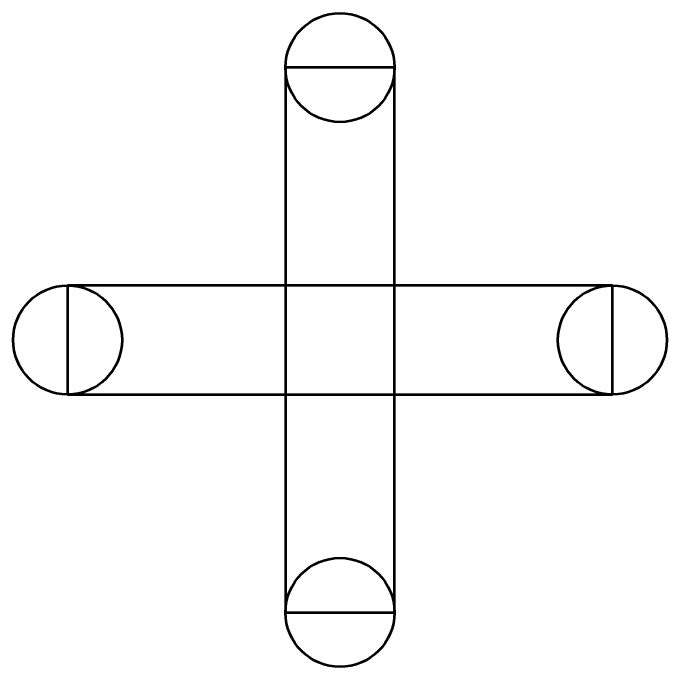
# Model space of a CAD drawing. Header units: centimetres. Extents: x -142 to 94, y -75 to 149.
# Drawn here: x -16.8 to -13.2, y 92.7 to 96.3 of the extents above; entities that cross this region are included whole.
import ezdxf

# ---------------------------------------------------------------- set-up
doc = ezdxf.new("R2010")
doc.units = ezdxf.units.CM
doc.header["$MEASUREMENT"] = 0
doc.layers.add('Layer 1', color=7, linetype='Continuous')

msp = doc.modelspace()

# ---------------------------------------------------------------- linework, layer by layer
at = {"layer": 'Layer 1', "lineweight": 53}
for centre in [(-14.99999, 95.99999), (-16.49999, 94.49999), (-13.49999, 94.49999), (-14.99999, 92.99999)]:
    msp.add_ellipse(centre, major_axis=(0, 0.30001), ratio=1, dxfattribs=at)
for points in [[(-15.3, 93), (-15.3, 93), (-15.3, 96), (-15.3, 96), (-15.3, 96), (-15.3, 96), (-14.7, 96), (-14.7, 96), (-14.7, 96), (-14.7, 96), (-14.7, 93), (-14.7, 93), (-14.7, 93), (-14.7, 93), (-15.3, 93), (-15.3, 93)], [(-16.5, 94.8), (-16.5, 94.8), (-13.5, 94.8), (-13.5, 94.8), (-13.5, 94.8), (-13.5, 94.8), (-13.5, 94.2), (-13.5, 94.2), (-13.5, 94.2), (-13.5, 94.2), (-16.5, 94.2), (-16.5, 94.2), (-16.5, 94.2), (-16.5, 94.2), (-16.5, 94.8), (-16.5, 94.8)]]:
    msp.add_open_spline(points, degree=3, knots=[0, 0, 0, 0, 0.2, 0.2, 0.2, 0.2, 0.4, 0.4, 0.4, 0.4, 0.6, 0.6, 0.6, 0.6, 1, 1, 1, 1], dxfattribs=at)

doc.saveas('drawing.dxf')
